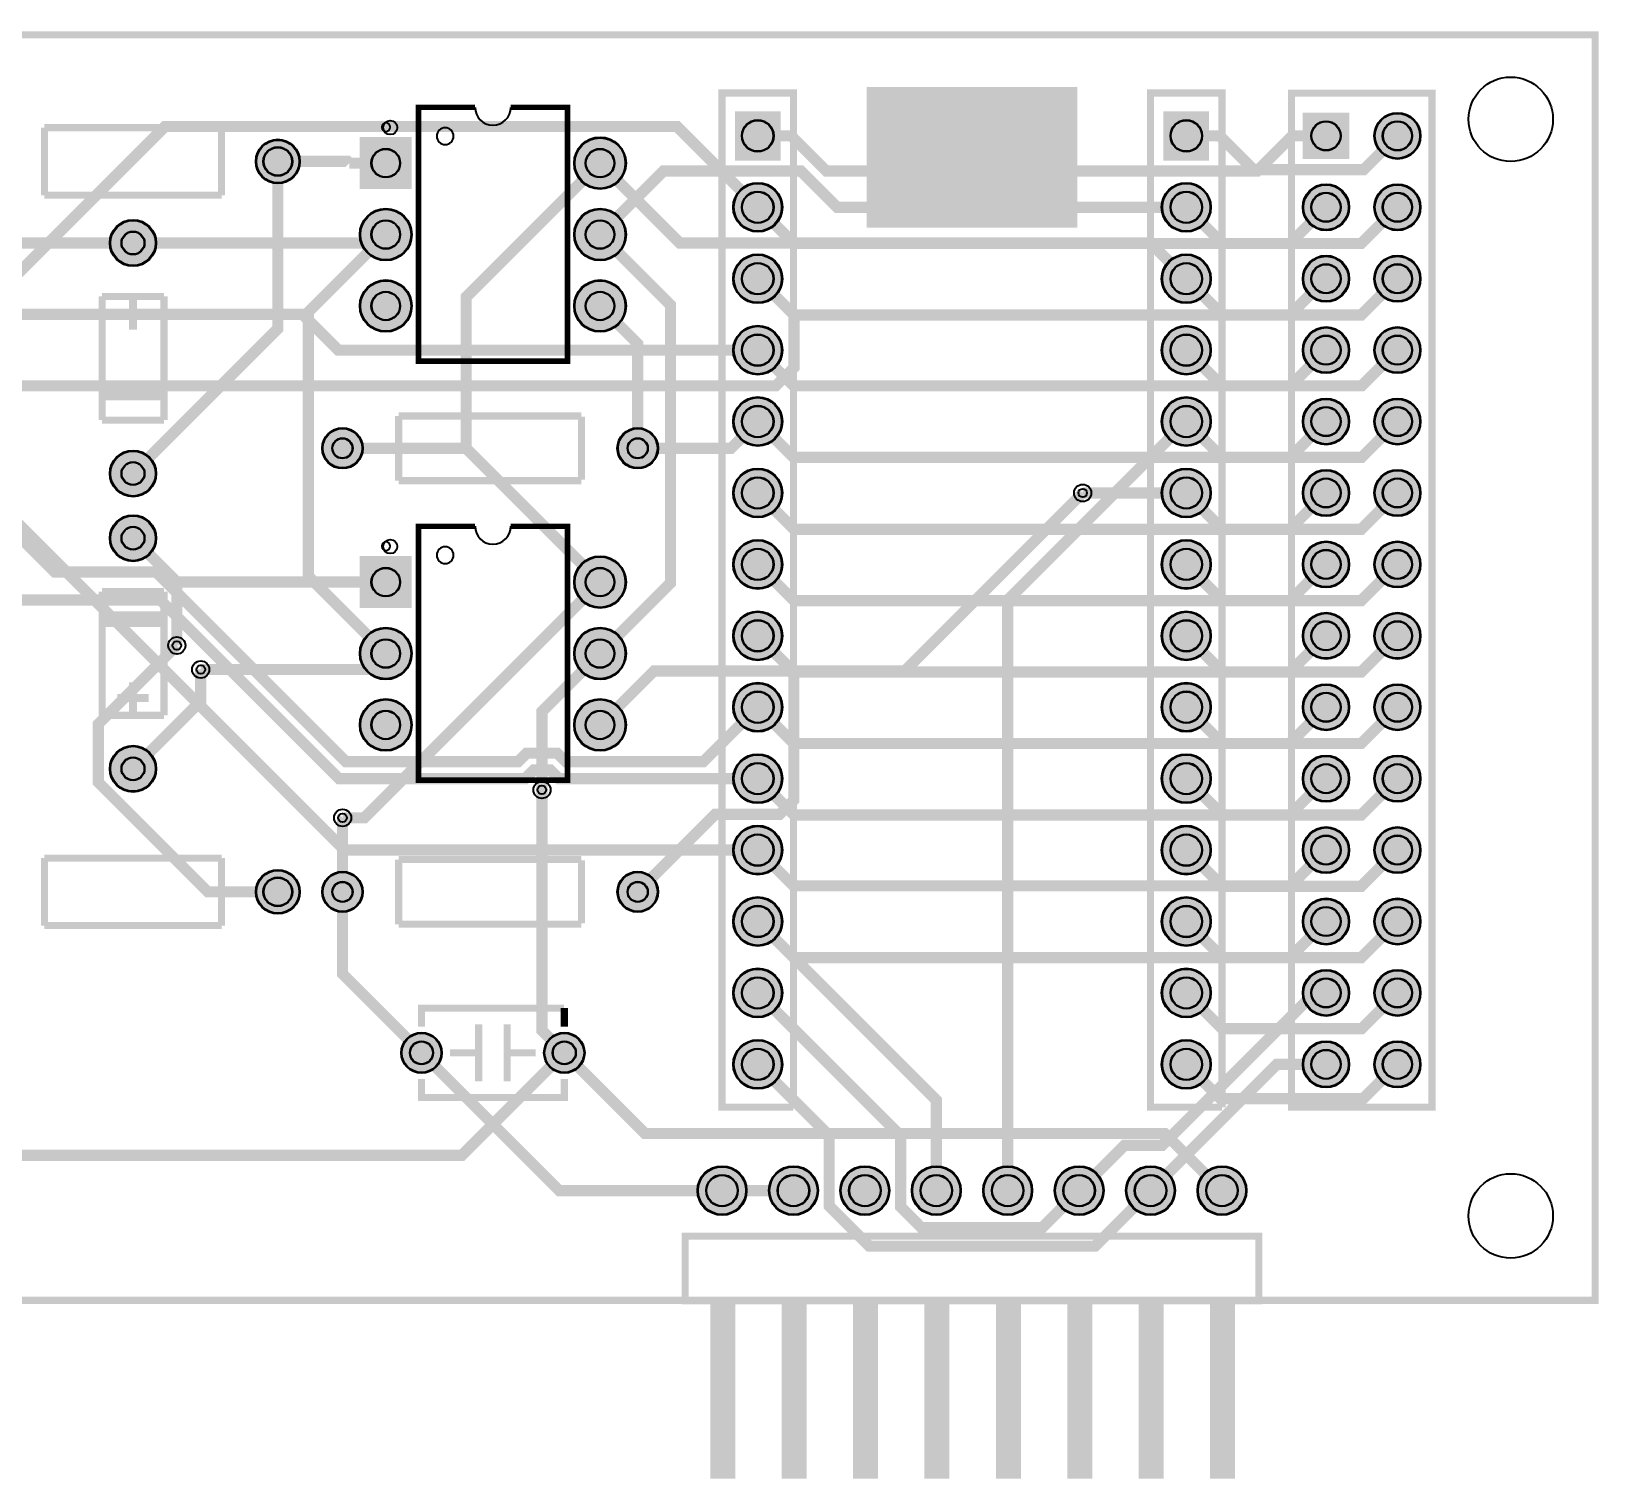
# Model space of a CAD drawing. Header units: millimetres. Extents: x -2.6 to 90.1, y 8.7 to 60.1.
# Drawn here: x 34.4 to 90.1, y 8.7 to 60.1 of the extents above; entities that cross this region are included whole.
import ezdxf

# ---------------------------------------------------------------- set-up
doc = ezdxf.new("R2010")
doc.units = ezdxf.units.MM
for name, color, linetype, true_color in [('BoardOutLine', 7, 'Continuous', 0xff00ff), ('BottomLayer', 7, 'Continuous', 0x0000ff), ('BottomSolderMaskLayer', 7, 'Continuous', 0xaa00ff), ('Document', 7, 'Continuous', 0xffffff), ('Hole', 7, 'Continuous', 0x222222), ('Multi-Layer', 7, 'Continuous', 0xc0c0c0), ('TopLayer', 7, 'Continuous', 0xff0000), ('TopSilkLayer', 7, 'Continuous', 0xffcc00), ('TopSolderMaskLayer', 7, 'Continuous', 0x800080)]:
    doc.layers.add(name, color=color, linetype=linetype, true_color=true_color)

msp = doc.modelspace()

# ---------------------------------------------------------------- hatches: boundary and pattern name
at = {"layer": 'BottomSolderMaskLayer'}
for points in [[(61.031, 57.288), (61.031, 55.533), (59.409, 55.533), (59.409, 57.288)], [(76.271, 57.287), (76.271, 55.533), (74.649, 55.533), (74.649, 57.287)], [(81.255, 57.235), (81.255, 55.585), (79.605, 55.585), (79.605, 57.235)], [(82.145, 56.41, 1), (83.795, 56.41, 1)], [(46.065, 56.365), (47.915, 56.365), (47.915, 54.515), (46.065, 54.515)], [(53.685, 55.44, 1), (55.536, 55.44, 1)], [(42.363, 55.5, 1), (43.938, 55.5, 1)], [(59.345, 53.87, 1), (61.096, 53.87, 1)], [(74.585, 53.87, 1), (76.335, 53.87, 1)], [(79.605, 53.87, 1), (81.255, 53.87, 1)], [(82.145, 53.87, 1), (83.795, 53.87, 1)], [(46.065, 52.9, 1), (47.915, 52.9, 1)], [(53.685, 52.9, 1), (55.536, 52.9, 1)], [(37.175, 52.6, 1), (38.825, 52.6, 1)], [(59.345, 51.33, 1), (61.096, 51.33, 1)], [(74.585, 51.33, 1), (76.335, 51.33, 1)], [(79.605, 51.33, 1), (81.255, 51.33, 1)], [(82.145, 51.33, 1), (83.795, 51.33, 1)], [(46.065, 50.36, 1), (47.915, 50.36, 1)], [(53.685, 50.36, 1), (55.536, 50.36, 1)], [(59.345, 48.79, 1), (61.096, 48.79, 1)], [(74.585, 48.79, 1), (76.335, 48.79, 1)], [(79.605, 48.79, 1), (81.255, 48.79, 1)], [(82.145, 48.79, 1), (83.795, 48.79, 1)], [(59.345, 46.25, 1), (61.096, 46.25, 1)], [(74.585, 46.25, 1), (76.335, 46.25, 1)], [(79.605, 46.25, 1), (81.255, 46.25, 1)], [(82.145, 46.25, 1), (83.795, 46.25, 1)], [(44.725, 45.3, 1), (46.175, 45.3, 1)], [(55.225, 45.3, 1), (56.675, 45.3, 1)], [(37.175, 44.4, 1), (38.825, 44.4, 1)], [(59.345, 43.71, 1), (61.096, 43.71, 1)], [(74.585, 43.71, 1), (76.335, 43.71, 1)], [(79.605, 43.71, 1), (81.255, 43.71, 1)], [(82.145, 43.71, 1), (83.795, 43.71, 1)], [(37.175, 42.1, 1), (38.825, 42.1, 1)], [(59.345, 41.17, 1), (61.096, 41.17, 1)], [(74.585, 41.17, 1), (76.335, 41.17, 1)], [(79.605, 41.17, 1), (81.255, 41.17, 1)], [(82.145, 41.17, 1), (83.795, 41.17, 1)], [(46.065, 41.465), (47.915, 41.465), (47.915, 39.615), (46.065, 39.615)], [(53.685, 40.54, 1), (55.536, 40.54, 1)], [(59.345, 38.63, 1), (61.096, 38.63, 1)], [(74.585, 38.63, 1), (76.335, 38.63, 1)], [(79.605, 38.63, 1), (81.255, 38.63, 1)], [(82.145, 38.63, 1), (83.795, 38.63, 1)], [(46.065, 38, 1), (47.915, 38, 1)], [(53.685, 38, 1), (55.536, 38, 1)], [(59.345, 36.09, 1), (61.096, 36.09, 1)], [(74.585, 36.09, 1), (76.335, 36.09, 1)], [(79.605, 36.09, 1), (81.255, 36.09, 1)], [(82.145, 36.09, 1), (83.795, 36.09, 1)], [(46.065, 35.46, 1), (47.915, 35.46, 1)], [(53.685, 35.46, 1), (55.536, 35.46, 1)], [(37.175, 33.9, 1), (38.825, 33.9, 1)], [(59.345, 33.55, 1), (61.096, 33.55, 1)], [(74.585, 33.55, 1), (76.335, 33.55, 1)], [(79.605, 33.55, 1), (81.255, 33.55, 1)], [(82.145, 33.55, 1), (83.795, 33.55, 1)], [(59.345, 31.01, 1), (61.096, 31.01, 1)], [(74.585, 31.01, 1), (76.335, 31.01, 1)], [(79.605, 31.01, 1), (81.255, 31.01, 1)], [(82.145, 31.01, 1), (83.795, 31.01, 1)], [(42.363, 29.525, 1), (43.938, 29.525, 1)], [(44.725, 29.525, 1), (46.175, 29.525, 1)], [(55.225, 29.525, 1), (56.675, 29.525, 1)], [(59.345, 28.47, 1), (61.096, 28.47, 1)], [(74.585, 28.47, 1), (76.335, 28.47, 1)], [(79.605, 28.47, 1), (81.255, 28.47, 1)], [(82.145, 28.47, 1), (83.795, 28.47, 1)], [(59.345, 25.93, 1), (61.096, 25.93, 1)], [(74.585, 25.93, 1), (76.335, 25.93, 1)], [(79.605, 25.93, 1), (81.255, 25.93, 1)], [(82.145, 25.93, 1), (83.795, 25.93, 1)], [(47.535, 23.8, 1), (48.985, 23.8, 1)], [(52.615, 23.8, 1), (54.066, 23.8, 1)], [(59.345, 23.39, 1), (61.096, 23.39, 1)], [(74.585, 23.39, 1), (76.335, 23.39, 1)], [(79.605, 23.39, 1), (81.255, 23.39, 1)], [(82.145, 23.39, 1), (83.795, 23.39, 1)], [(58.075, 18.9, 1), (59.826, 18.9, 1)], [(60.615, 18.9, 1), (62.366, 18.9, 1)], [(63.155, 18.9, 1), (64.906, 18.9, 1)], [(65.695, 18.9, 1), (67.446, 18.9, 1)], [(68.235, 18.9, 1), (69.986, 18.9, 1)], [(70.775, 18.9, 1), (72.526, 18.9, 1)], [(73.315, 18.9, 1), (75.066, 18.9, 1)], [(75.855, 18.9, 1), (77.606, 18.9, 1)]]:
    msp.add_hatch(color=256, dxfattribs=at).paths.add_polyline_path(points)
at = {"layer": 'Document'}
for points in [[(38.28, 49.94), (37.44, 49.94), (37.44, 50.22), (38.28, 50.22), (38.56, 50.22), (38.56, 49.94)], [(37.86, 49.8), (37.86, 50.64), (38.14, 50.64), (38.14, 49.8), (38.14, 49.52), (37.86, 49.52)], [(36.88, 47.56), (36.88, 47), (39.12, 47), (39.12, 47.56)], [(39.12, 38.94), (39.12, 39.5), (36.88, 39.5), (36.88, 38.94)], [(38.14, 36.7), (38.14, 35.86), (37.86, 35.86), (37.86, 36.7), (37.86, 36.98), (38.14, 36.98)], [(37.72, 36.56), (38.56, 36.56), (38.56, 36.28), (37.72, 36.28), (37.44, 36.28), (37.44, 36.56)], [(58.631, 14.792), (59.269, 14.792), (59.269, 8.789), (58.62, 8.789), (58.62, 8.969)], [(61.171, 14.792), (61.809, 14.792), (61.809, 8.789), (61.16, 8.789), (61.16, 8.969)], [(63.711, 14.792), (64.349, 14.792), (64.349, 8.789), (63.7, 8.789), (63.7, 8.969)], [(66.251, 14.792), (66.889, 14.792), (66.889, 8.789), (66.24, 8.789), (66.24, 8.969)], [(68.791, 14.792), (69.429, 14.792), (69.429, 8.789), (68.78, 8.789), (68.78, 8.969)], [(71.331, 14.792), (71.969, 14.792), (71.969, 8.789), (71.32, 8.789), (71.32, 8.969)], [(73.871, 14.792), (74.509, 14.792), (74.509, 8.789), (73.86, 8.789), (73.86, 8.969)], [(76.411, 14.792), (77.049, 14.792), (77.049, 8.789), (76.4, 8.789), (76.4, 8.969)]]:
    msp.add_hatch(color=256, dxfattribs=at).paths.add_polyline_path(points)
at = {"layer": 'Multi-Layer'}
for points in [[(61.008, 57.26), (61.008, 55.56), (59.433, 55.56), (59.433, 57.26)], [(76.247, 57.26), (76.247, 55.56), (74.673, 55.56), (74.673, 57.26)], [(81.23, 57.21), (81.23, 55.61), (79.63, 55.61), (79.63, 57.21)], [(82.17, 56.41, 1), (83.77, 56.41, 1)], [(46.09, 56.34), (47.89, 56.34), (47.89, 54.54), (46.09, 54.54)], [(53.71, 55.44, 1), (55.51, 55.44, 1)], [(42.388, 55.5, 1), (43.912, 55.5, 1)], [(59.37, 53.87, 1), (61.07, 53.87, 1)], [(74.61, 53.87, 1), (76.31, 53.87, 1)], [(79.63, 53.87, 1), (81.23, 53.87, 1)], [(82.17, 53.87, 1), (83.77, 53.87, 1)], [(46.09, 52.9, 1), (47.89, 52.9, 1)], [(53.71, 52.9, 1), (55.51, 52.9, 1)], [(37.2, 52.6, 1), (38.8, 52.6, 1)], [(59.37, 51.33, 1), (61.07, 51.33, 1)], [(74.61, 51.33, 1), (76.31, 51.33, 1)], [(79.63, 51.33, 1), (81.23, 51.33, 1)], [(82.17, 51.33, 1), (83.77, 51.33, 1)], [(46.09, 50.36, 1), (47.89, 50.36, 1)], [(53.71, 50.36, 1), (55.51, 50.36, 1)], [(59.37, 48.79, 1), (61.07, 48.79, 1)], [(74.61, 48.79, 1), (76.31, 48.79, 1)], [(79.63, 48.79, 1), (81.23, 48.79, 1)], [(82.17, 48.79, 1), (83.77, 48.79, 1)], [(59.37, 46.25, 1), (61.07, 46.25, 1)], [(74.61, 46.25, 1), (76.31, 46.25, 1)], [(79.63, 46.25, 1), (81.23, 46.25, 1)], [(82.17, 46.25, 1), (83.77, 46.25, 1)], [(44.75, 45.3, 1), (46.15, 45.3, 1)], [(55.25, 45.3, 1), (56.65, 45.3, 1)], [(37.2, 44.4, 1), (38.8, 44.4, 1)], [(59.37, 43.71, 1), (61.07, 43.71, 1)], [(74.61, 43.71, 1), (76.31, 43.71, 1)], [(79.63, 43.71, 1), (81.23, 43.71, 1)], [(82.17, 43.71, 1), (83.77, 43.71, 1)], [(37.2, 42.1, 1), (38.8, 42.1, 1)], [(59.37, 41.17, 1), (61.07, 41.17, 1)], [(74.61, 41.17, 1), (76.31, 41.17, 1)], [(79.63, 41.17, 1), (81.23, 41.17, 1)], [(82.17, 41.17, 1), (83.77, 41.17, 1)], [(46.09, 41.44), (47.89, 41.44), (47.89, 39.64), (46.09, 39.64)], [(53.71, 40.54, 1), (55.51, 40.54, 1)], [(59.37, 38.63, 1), (61.07, 38.63, 1)], [(74.61, 38.63, 1), (76.31, 38.63, 1)], [(79.63, 38.63, 1), (81.23, 38.63, 1)], [(82.17, 38.63, 1), (83.77, 38.63, 1)], [(46.09, 38, 1), (47.89, 38, 1)], [(53.71, 38, 1), (55.51, 38, 1)], [(59.37, 36.09, 1), (61.07, 36.09, 1)], [(74.61, 36.09, 1), (76.31, 36.09, 1)], [(79.63, 36.09, 1), (81.23, 36.09, 1)], [(82.17, 36.09, 1), (83.77, 36.09, 1)], [(46.09, 35.46, 1), (47.89, 35.46, 1)], [(53.71, 35.46, 1), (55.51, 35.46, 1)], [(37.2, 33.9, 1), (38.8, 33.9, 1)], [(59.37, 33.55, 1), (61.07, 33.55, 1)], [(74.61, 33.55, 1), (76.31, 33.55, 1)], [(79.63, 33.55, 1), (81.23, 33.55, 1)], [(82.17, 33.55, 1), (83.77, 33.55, 1)], [(59.37, 31.01, 1), (61.07, 31.01, 1)], [(74.61, 31.01, 1), (76.31, 31.01, 1)], [(79.63, 31.01, 1), (81.23, 31.01, 1)], [(82.17, 31.01, 1), (83.77, 31.01, 1)], [(42.388, 29.525, 1), (43.912, 29.525, 1)], [(44.75, 29.525, 1), (46.15, 29.525, 1)], [(55.25, 29.525, 1), (56.65, 29.525, 1)], [(59.37, 28.47, 1), (61.07, 28.47, 1)], [(74.61, 28.47, 1), (76.31, 28.47, 1)], [(79.63, 28.47, 1), (81.23, 28.47, 1)], [(82.17, 28.47, 1), (83.77, 28.47, 1)], [(59.37, 25.93, 1), (61.07, 25.93, 1)], [(74.61, 25.93, 1), (76.31, 25.93, 1)], [(79.63, 25.93, 1), (81.23, 25.93, 1)], [(82.17, 25.93, 1), (83.77, 25.93, 1)], [(47.56, 23.8, 1), (48.96, 23.8, 1)], [(52.64, 23.8, 1), (54.04, 23.8, 1)], [(59.37, 23.39, 1), (61.07, 23.39, 1)], [(74.61, 23.39, 1), (76.31, 23.39, 1)], [(79.63, 23.39, 1), (81.23, 23.39, 1)], [(82.17, 23.39, 1), (83.77, 23.39, 1)], [(58.1, 18.9, 1), (59.8, 18.9, 1)], [(60.64, 18.9, 1), (62.34, 18.9, 1)], [(63.18, 18.9, 1), (64.88, 18.9, 1)], [(65.72, 18.9, 1), (67.42, 18.9, 1)], [(68.26, 18.9, 1), (69.96, 18.9, 1)], [(70.8, 18.9, 1), (72.5, 18.9, 1)], [(73.34, 18.9, 1), (75.04, 18.9, 1)], [(75.88, 18.9, 1), (77.58, 18.9, 1)]]:
    msp.add_hatch(color=256, dxfattribs=at).paths.add_polyline_path(points)
at = {"layer": 'TopSilkLayer'}
msp.add_hatch(color=256, dxfattribs=at).paths.add_polyline_path([(64.09, 58.15), (71.59, 58.15), (71.59, 53.15), (64.09, 53.15), (64.09, 58.15)])
at = {"layer": 'TopSolderMaskLayer'}
for points in [[(61.031, 57.288), (61.031, 55.533), (59.409, 55.533), (59.409, 57.288)], [(76.271, 57.287), (76.271, 55.533), (74.649, 55.533), (74.649, 57.287)], [(81.255, 57.235), (81.255, 55.585), (79.605, 55.585), (79.605, 57.235)], [(82.145, 56.41, 1), (83.795, 56.41, 1)], [(46.065, 56.365), (47.915, 56.365), (47.915, 54.515), (46.065, 54.515)], [(53.685, 55.44, 1), (55.536, 55.44, 1)], [(42.363, 55.5, 1), (43.938, 55.5, 1)], [(59.345, 53.87, 1), (61.096, 53.87, 1)], [(74.585, 53.87, 1), (76.335, 53.87, 1)], [(79.605, 53.87, 1), (81.255, 53.87, 1)], [(82.145, 53.87, 1), (83.795, 53.87, 1)], [(46.065, 52.9, 1), (47.915, 52.9, 1)], [(53.685, 52.9, 1), (55.536, 52.9, 1)], [(37.175, 52.6, 1), (38.825, 52.6, 1)], [(59.345, 51.33, 1), (61.096, 51.33, 1)], [(74.585, 51.33, 1), (76.335, 51.33, 1)], [(79.605, 51.33, 1), (81.255, 51.33, 1)], [(82.145, 51.33, 1), (83.795, 51.33, 1)], [(46.065, 50.36, 1), (47.915, 50.36, 1)], [(53.685, 50.36, 1), (55.536, 50.36, 1)], [(59.345, 48.79, 1), (61.096, 48.79, 1)], [(74.585, 48.79, 1), (76.335, 48.79, 1)], [(79.605, 48.79, 1), (81.255, 48.79, 1)], [(82.145, 48.79, 1), (83.795, 48.79, 1)], [(59.345, 46.25, 1), (61.096, 46.25, 1)], [(74.585, 46.25, 1), (76.335, 46.25, 1)], [(79.605, 46.25, 1), (81.255, 46.25, 1)], [(82.145, 46.25, 1), (83.795, 46.25, 1)], [(44.725, 45.3, 1), (46.175, 45.3, 1)], [(55.225, 45.3, 1), (56.675, 45.3, 1)], [(37.175, 44.4, 1), (38.825, 44.4, 1)], [(59.345, 43.71, 1), (61.096, 43.71, 1)], [(74.585, 43.71, 1), (76.335, 43.71, 1)], [(79.605, 43.71, 1), (81.255, 43.71, 1)], [(82.145, 43.71, 1), (83.795, 43.71, 1)], [(37.175, 42.1, 1), (38.825, 42.1, 1)], [(59.345, 41.17, 1), (61.096, 41.17, 1)], [(74.585, 41.17, 1), (76.335, 41.17, 1)], [(79.605, 41.17, 1), (81.255, 41.17, 1)], [(82.145, 41.17, 1), (83.795, 41.17, 1)], [(46.065, 41.465), (47.915, 41.465), (47.915, 39.615), (46.065, 39.615)], [(53.685, 40.54, 1), (55.536, 40.54, 1)], [(59.345, 38.63, 1), (61.096, 38.63, 1)], [(74.585, 38.63, 1), (76.335, 38.63, 1)], [(79.605, 38.63, 1), (81.255, 38.63, 1)], [(82.145, 38.63, 1), (83.795, 38.63, 1)], [(46.065, 38, 1), (47.915, 38, 1)], [(53.685, 38, 1), (55.536, 38, 1)], [(59.345, 36.09, 1), (61.096, 36.09, 1)], [(74.585, 36.09, 1), (76.335, 36.09, 1)], [(79.605, 36.09, 1), (81.255, 36.09, 1)], [(82.145, 36.09, 1), (83.795, 36.09, 1)], [(46.065, 35.46, 1), (47.915, 35.46, 1)], [(53.685, 35.46, 1), (55.536, 35.46, 1)], [(37.175, 33.9, 1), (38.825, 33.9, 1)], [(59.345, 33.55, 1), (61.096, 33.55, 1)], [(74.585, 33.55, 1), (76.335, 33.55, 1)], [(79.605, 33.55, 1), (81.255, 33.55, 1)], [(82.145, 33.55, 1), (83.795, 33.55, 1)], [(59.345, 31.01, 1), (61.096, 31.01, 1)], [(74.585, 31.01, 1), (76.335, 31.01, 1)], [(79.605, 31.01, 1), (81.255, 31.01, 1)], [(82.145, 31.01, 1), (83.795, 31.01, 1)], [(42.363, 29.525, 1), (43.938, 29.525, 1)], [(44.725, 29.525, 1), (46.175, 29.525, 1)], [(55.225, 29.525, 1), (56.675, 29.525, 1)], [(59.345, 28.47, 1), (61.096, 28.47, 1)], [(74.585, 28.47, 1), (76.335, 28.47, 1)], [(79.605, 28.47, 1), (81.255, 28.47, 1)], [(82.145, 28.47, 1), (83.795, 28.47, 1)], [(59.345, 25.93, 1), (61.096, 25.93, 1)], [(74.585, 25.93, 1), (76.335, 25.93, 1)], [(79.605, 25.93, 1), (81.255, 25.93, 1)], [(82.145, 25.93, 1), (83.795, 25.93, 1)], [(47.535, 23.8, 1), (48.985, 23.8, 1)], [(52.615, 23.8, 1), (54.066, 23.8, 1)], [(59.345, 23.39, 1), (61.096, 23.39, 1)], [(74.585, 23.39, 1), (76.335, 23.39, 1)], [(79.605, 23.39, 1), (81.255, 23.39, 1)], [(82.145, 23.39, 1), (83.795, 23.39, 1)], [(58.075, 18.9, 1), (59.826, 18.9, 1)], [(60.615, 18.9, 1), (62.366, 18.9, 1)], [(63.155, 18.9, 1), (64.906, 18.9, 1)], [(65.695, 18.9, 1), (67.446, 18.9, 1)], [(68.235, 18.9, 1), (69.986, 18.9, 1)], [(70.775, 18.9, 1), (72.526, 18.9, 1)], [(73.315, 18.9, 1), (75.066, 18.9, 1)], [(75.855, 18.9, 1), (77.606, 18.9, 1)]]:
    msp.add_hatch(color=256, dxfattribs=at).paths.add_polyline_path(points)

# ---------------------------------------------------------------- linework, layer by layer
at = {"layer": 'BoardOutLine', "const_width": 0.254}
msp.add_lwpolyline([(0, 60), (90, 60), (90, 15), (0, 15), (0, 60)], close=True, dxfattribs=at)
at = {"layer": 'BottomLayer', "const_width": 0.4}
for points in [[(10.27, 45.12), (10.41, 44.98), (23.016, 44.98), (28.096, 50.06), (32.452, 50.06), (39.135, 56.743), (57.347, 56.743), (60.22, 53.87)], [(75.46, 56.41), (76.648, 56.41)], [(82.97, 56.41), (81.769, 55.209), (77.849, 55.209), (76.648, 56.41)], [(43.15, 55.5), (43.15, 49.55), (38, 44.4)], [(49.85, 45.3), (49.85, 50.68), (54.61, 55.44)], [(75.46, 51.33), (74.19, 52.6), (57.45, 52.6), (54.61, 55.44)], [(82.97, 53.87), (81.681, 52.581), (76.749, 52.581), (75.46, 53.87)], [(46.99, 38), (44.234, 40.756), (44.234, 50.144), (46.99, 52.9)], [(54.61, 38), (57.116, 40.505), (57.116, 50.394), (54.61, 52.9)], [(82.97, 51.33), (81.681, 50.041), (76.749, 50.041), (75.46, 51.33)], [(55.95, 45.3), (55.95, 49.02), (54.61, 50.36)], [(80.43, 48.79), (79.16, 47.52), (61.49, 47.52), (60.22, 48.79)], [(69.11, 18.9), (69.11, 39.9), (75.46, 46.25)], [(82.97, 46.25), (81.7, 44.98), (76.73, 44.98), (75.46, 46.25)], [(45.45, 45.3), (49.85, 45.3)], [(49.85, 45.3), (54.61, 40.54)], [(60.22, 36.09), (58.289, 34.158), (53.385, 34.158), (53.085, 34.458), (52.003, 34.458), (51.703, 34.158), (45.568, 34.158), (38.828, 40.898), (35.215, 40.898), (33.673, 42.44), (12.386, 42.44), (10.976, 43.85), (9.606, 43.85), (9.019, 43.263), (9.019, 41.291), (10.27, 40.04)], [(61.502, 37.378), (65.444, 37.378), (71.776, 43.71)], [(82.97, 43.71), (81.681, 42.421), (76.749, 42.421), (75.46, 43.71)], [(60.22, 33.55), (53.143, 33.55), (52.836, 33.856), (52.251, 33.856), (51.945, 33.55), (45.326, 33.55), (38.976, 39.9), (12.95, 39.9), (10.27, 42.58)], [(82.97, 41.17), (81.681, 39.881), (76.749, 39.881), (75.46, 41.17)], [(43.15, 29.525), (40.66, 29.525), (36.771, 33.414), (36.771, 35.499), (39.56, 38.288)], [(82.97, 38.63), (81.681, 37.341), (76.749, 37.341), (75.46, 38.63)], [(38, 33.9), (40.408, 36.308), (40.408, 37.433)], [(54.61, 35.46), (56.529, 37.378), (61.502, 37.378)], [(55.95, 29.525), (58.705, 32.28), (60.999, 32.28), (61.502, 32.784), (61.502, 37.378)], [(82.97, 36.09), (81.681, 34.801), (76.749, 34.801), (75.46, 36.09)], [(82.97, 33.55), (81.681, 32.261), (76.749, 32.261), (75.46, 33.55)], [(52.544, 33.15), (52.544, 24.596), (53.34, 23.8)], [(45.45, 29.525), (45.45, 32.151), (45.455, 32.156)], [(82.97, 31.01), (81.681, 29.721), (76.749, 29.721), (75.46, 31.01)], [(45.45, 29.525), (45.45, 26.61), (48.26, 23.8)], [(66.57, 18.9), (66.57, 22.12), (60.22, 28.47)], [(82.97, 28.47), (81.681, 27.181), (76.749, 27.181), (75.46, 28.47)], [(71.65, 18.9), (70.329, 17.578), (66.043, 17.578), (65.3, 18.322), (65.3, 20.85), (60.22, 25.93)], [(80.43, 25.93), (80.022, 25.93), (74.602, 20.51), (73.26, 20.51), (71.65, 18.9)], [(58.95, 18.9), (53.16, 18.9), (48.26, 23.8)], [(74.19, 18.9), (72.214, 16.923), (64.192, 16.923), (62.76, 18.355), (62.76, 20.85), (60.22, 23.39)], [(80.43, 23.39), (78.68, 23.39), (74.19, 18.9)]]:
    msp.add_lwpolyline(points, dxfattribs=at)
at = {"layer": 'BottomSolderMaskLayer'}
for centre, radius in [((60.22, 56.41), 0.566), ((75.46, 56.41), 0.566), ((80.43, 56.41), 0.526), ((82.97, 56.41), 0.825), ((82.97, 56.41), 0.526), ((54.61, 55.44), 0.925), ((43.15, 55.5), 0.787), ((43.15, 55.5), 0.517), ((46.99, 55.44), 0.514), ((54.61, 55.44), 0.514), ((60.22, 53.87), 0.875), ((75.46, 53.87), 0.875), ((80.43, 53.87), 0.825), ((82.97, 53.87), 0.825), ((60.22, 53.87), 0.566), ((75.46, 53.87), 0.566), ((80.43, 53.87), 0.526), ((82.97, 53.87), 0.526), ((46.99, 52.9), 0.925), ((54.61, 52.9), 0.925), ((38, 52.6), 0.825), ((38, 52.6), 0.413), ((46.99, 52.9), 0.514), ((54.61, 52.9), 0.514), ((60.22, 51.33), 0.875), ((60.22, 51.33), 0.566), ((75.46, 51.33), 0.875), ((75.46, 51.33), 0.566), ((80.43, 51.33), 0.825), ((80.43, 51.33), 0.526), ((82.97, 51.33), 0.825), ((82.97, 51.33), 0.526), ((46.99, 50.36), 0.925), ((54.61, 50.36), 0.925), ((46.99, 50.36), 0.514), ((54.61, 50.36), 0.514), ((60.22, 48.79), 0.875), ((75.46, 48.79), 0.875), ((80.43, 48.79), 0.825), ((82.97, 48.79), 0.825), ((60.22, 48.79), 0.566), ((75.46, 48.79), 0.566), ((80.43, 48.79), 0.526), ((82.97, 48.79), 0.526), ((60.22, 46.25), 0.875), ((75.46, 46.25), 0.875), ((80.43, 46.25), 0.825), ((82.97, 46.25), 0.825), ((60.22, 46.25), 0.566), ((75.46, 46.25), 0.566), ((80.43, 46.25), 0.526), ((82.97, 46.25), 0.526), ((45.45, 45.3), 0.725), ((55.95, 45.3), 0.725), ((38, 44.4), 0.825), ((45.45, 45.3), 0.363), ((55.95, 45.3), 0.363), ((38, 44.4), 0.413), ((60.22, 43.71), 0.875), ((60.22, 43.71), 0.566), ((75.46, 43.71), 0.875), ((75.46, 43.71), 0.566), ((80.43, 43.71), 0.825), ((80.43, 43.71), 0.526), ((82.97, 43.71), 0.825), ((82.97, 43.71), 0.526), ((38, 42.1), 0.825), ((38, 42.1), 0.413), ((60.22, 41.17), 0.875), ((75.46, 41.17), 0.875), ((80.43, 41.17), 0.825), ((82.97, 41.17), 0.825), ((54.61, 40.54), 0.925), ((60.22, 41.17), 0.566), ((75.46, 41.17), 0.566), ((80.43, 41.17), 0.526), ((82.97, 41.17), 0.526), ((46.99, 40.54), 0.514), ((54.61, 40.54), 0.514), ((60.22, 38.63), 0.875), ((60.22, 38.63), 0.566), ((75.46, 38.63), 0.875), ((75.46, 38.63), 0.566), ((80.43, 38.63), 0.825), ((80.43, 38.63), 0.526), ((82.97, 38.63), 0.825), ((82.97, 38.63), 0.526), ((46.99, 38), 0.925), ((46.99, 38), 0.514), ((54.61, 38), 0.925), ((54.61, 38), 0.514), ((60.22, 36.09), 0.875), ((75.46, 36.09), 0.875), ((80.43, 36.09), 0.825), ((82.97, 36.09), 0.825), ((46.99, 35.46), 0.925), ((54.61, 35.46), 0.925), ((60.22, 36.09), 0.566), ((75.46, 36.09), 0.566), ((80.43, 36.09), 0.526), ((82.97, 36.09), 0.526), ((46.99, 35.46), 0.514), ((54.61, 35.46), 0.514), ((38, 33.9), 0.825), ((38, 33.9), 0.413), ((60.22, 33.55), 0.875), ((60.22, 33.55), 0.566), ((75.46, 33.55), 0.875), ((75.46, 33.55), 0.566), ((80.43, 33.55), 0.825), ((80.43, 33.55), 0.526), ((82.97, 33.55), 0.825), ((82.97, 33.55), 0.526), ((60.22, 31.01), 0.875), ((75.46, 31.01), 0.875), ((80.43, 31.01), 0.825), ((82.97, 31.01), 0.825), ((60.22, 31.01), 0.566), ((75.46, 31.01), 0.566), ((80.43, 31.01), 0.526), ((82.97, 31.01), 0.526), ((43.15, 29.525), 0.787), ((45.45, 29.525), 0.725), ((55.95, 29.525), 0.725), ((43.15, 29.525), 0.517), ((45.45, 29.525), 0.363), ((55.95, 29.525), 0.363), ((60.22, 28.47), 0.875), ((60.22, 28.47), 0.566), ((75.46, 28.47), 0.875), ((75.46, 28.47), 0.566), ((80.43, 28.47), 0.825), ((80.43, 28.47), 0.526), ((82.97, 28.47), 0.825), ((82.97, 28.47), 0.526), ((60.22, 25.93), 0.875), ((75.46, 25.93), 0.875), ((60.22, 25.93), 0.566), ((75.46, 25.93), 0.566), ((80.43, 25.93), 0.825), ((80.43, 25.93), 0.526), ((82.97, 25.93), 0.825), ((82.97, 25.93), 0.526), ((48.26, 23.8), 0.725), ((48.26, 23.8), 0.415), ((53.34, 23.8), 0.725), ((53.34, 23.8), 0.415), ((60.22, 23.39), 0.875), ((75.46, 23.39), 0.875), ((80.43, 23.39), 0.825), ((82.97, 23.39), 0.825), ((60.22, 23.39), 0.566), ((75.46, 23.39), 0.566), ((80.43, 23.39), 0.526), ((82.97, 23.39), 0.526), ((58.95, 18.9), 0.875), ((61.49, 18.9), 0.875), ((64.03, 18.9), 0.875), ((66.57, 18.9), 0.875), ((69.11, 18.9), 0.875), ((71.65, 18.9), 0.875), ((74.19, 18.9), 0.875), ((76.73, 18.9), 0.875), ((58.95, 18.9), 0.566), ((61.49, 18.9), 0.566), ((64.03, 18.9), 0.566), ((66.57, 18.9), 0.566), ((69.11, 18.9), 0.566), ((71.65, 18.9), 0.566), ((74.19, 18.9), 0.566), ((76.73, 18.9), 0.566)]:
    msp.add_circle(centre, radius, dxfattribs=at)
at = {"layer": 'Document'}
for centre in [(47.151, 56.705), (47.151, 41.805)]:
    msp.add_circle(centre, 0.25, dxfattribs=at)
at = {"layer": 'Hole'}
for centre in [(71.776, 43.71), (39.56, 38.288), (40.408, 37.433), (52.544, 33.15), (45.455, 32.156)]:
    msp.add_circle(centre, 0.153, dxfattribs=at)
at = {"layer": 'Multi-Layer'}
for centre, radius in [((87, 57), 1.5), ((60.22, 56.41), 0.55), ((75.46, 56.41), 0.55), ((80.43, 56.41), 0.51), ((82.97, 56.41), 0.8), ((82.97, 56.41), 0.51), ((54.61, 55.44), 0.9), ((43.15, 55.5), 0.762), ((43.15, 55.5), 0.5), ((46.99, 55.44), 0.5), ((54.61, 55.44), 0.5), ((60.22, 53.87), 0.85), ((75.46, 53.87), 0.85), ((80.43, 53.87), 0.8), ((82.97, 53.87), 0.8), ((60.22, 53.87), 0.55), ((75.46, 53.87), 0.55), ((80.43, 53.87), 0.51), ((82.97, 53.87), 0.51), ((46.99, 52.9), 0.9), ((54.61, 52.9), 0.9), ((38, 52.6), 0.8), ((38, 52.6), 0.4), ((46.99, 52.9), 0.5), ((54.61, 52.9), 0.5), ((60.22, 51.33), 0.85), ((60.22, 51.33), 0.55), ((75.46, 51.33), 0.85), ((75.46, 51.33), 0.55), ((80.43, 51.33), 0.8), ((82.97, 51.33), 0.8), ((80.43, 51.33), 0.51), ((82.97, 51.33), 0.51), ((46.99, 50.36), 0.9), ((46.99, 50.36), 0.5), ((54.61, 50.36), 0.9), ((54.61, 50.36), 0.5), ((60.22, 48.79), 0.85), ((75.46, 48.79), 0.85), ((60.22, 48.79), 0.55), ((75.46, 48.79), 0.55), ((80.43, 48.79), 0.8), ((80.43, 48.79), 0.51), ((82.97, 48.79), 0.8), ((82.97, 48.79), 0.51), ((60.22, 46.25), 0.85), ((75.46, 46.25), 0.85), ((80.43, 46.25), 0.8), ((82.97, 46.25), 0.8), ((60.22, 46.25), 0.55), ((75.46, 46.25), 0.55), ((80.43, 46.25), 0.51), ((82.97, 46.25), 0.51), ((45.45, 45.3), 0.7), ((55.95, 45.3), 0.7), ((38, 44.4), 0.8), ((45.45, 45.3), 0.35), ((55.95, 45.3), 0.35), ((38, 44.4), 0.4), ((60.22, 43.71), 0.85), ((60.22, 43.71), 0.55), ((75.46, 43.71), 0.85), ((75.46, 43.71), 0.55), ((80.43, 43.71), 0.8), ((80.43, 43.71), 0.51), ((82.97, 43.71), 0.8), ((82.97, 43.71), 0.51), ((71.776, 43.71), 0.305), ((38, 42.1), 0.8), ((38, 42.1), 0.4), ((60.22, 41.17), 0.85), ((75.46, 41.17), 0.85), ((80.43, 41.17), 0.8), ((82.97, 41.17), 0.8), ((54.61, 40.54), 0.9), ((60.22, 41.17), 0.55), ((75.46, 41.17), 0.55), ((80.43, 41.17), 0.51), ((82.97, 41.17), 0.51), ((46.99, 40.54), 0.5), ((54.61, 40.54), 0.5), ((60.22, 38.63), 0.85), ((60.22, 38.63), 0.55), ((75.46, 38.63), 0.85), ((75.46, 38.63), 0.55), ((80.43, 38.63), 0.8), ((80.43, 38.63), 0.51), ((82.97, 38.63), 0.8), ((82.97, 38.63), 0.51), ((39.56, 38.288), 0.305), ((46.99, 38), 0.9), ((46.99, 38), 0.5), ((54.61, 38), 0.9), ((54.61, 38), 0.5), ((40.408, 37.433), 0.305), ((60.22, 36.09), 0.85), ((75.46, 36.09), 0.85), ((80.43, 36.09), 0.8), ((82.97, 36.09), 0.8), ((46.99, 35.46), 0.9), ((54.61, 35.46), 0.9), ((60.22, 36.09), 0.55), ((75.46, 36.09), 0.55), ((80.43, 36.09), 0.51), ((82.97, 36.09), 0.51), ((46.99, 35.46), 0.5), ((54.61, 35.46), 0.5), ((38, 33.9), 0.8), ((38, 33.9), 0.4), ((60.22, 33.55), 0.85), ((60.22, 33.55), 0.55), ((75.46, 33.55), 0.85), ((75.46, 33.55), 0.55), ((80.43, 33.55), 0.8), ((80.43, 33.55), 0.51), ((82.97, 33.55), 0.8), ((82.97, 33.55), 0.51), ((52.544, 33.15), 0.305), ((45.455, 32.156), 0.305), ((60.22, 31.01), 0.85), ((75.46, 31.01), 0.85), ((80.43, 31.01), 0.8), ((82.97, 31.01), 0.8), ((60.22, 31.01), 0.55), ((75.46, 31.01), 0.55), ((80.43, 31.01), 0.51), ((82.97, 31.01), 0.51), ((43.15, 29.525), 0.762), ((45.45, 29.525), 0.7), ((55.95, 29.525), 0.7), ((43.15, 29.525), 0.5), ((45.45, 29.525), 0.35), ((55.95, 29.525), 0.35), ((60.22, 28.47), 0.85), ((60.22, 28.47), 0.55), ((75.46, 28.47), 0.85), ((75.46, 28.47), 0.55), ((80.43, 28.47), 0.8), ((82.97, 28.47), 0.8), ((80.43, 28.47), 0.51), ((82.97, 28.47), 0.51), ((60.22, 25.93), 0.85), ((75.46, 25.93), 0.85), ((60.22, 25.93), 0.55), ((75.46, 25.93), 0.55), ((80.43, 25.93), 0.8), ((80.43, 25.93), 0.51), ((82.97, 25.93), 0.8), ((82.97, 25.93), 0.51), ((48.26, 23.8), 0.7), ((48.26, 23.8), 0.4), ((53.34, 23.8), 0.7), ((53.34, 23.8), 0.4), ((60.22, 23.39), 0.85), ((75.46, 23.39), 0.85), ((80.43, 23.39), 0.8), ((82.97, 23.39), 0.8), ((60.22, 23.39), 0.55), ((75.46, 23.39), 0.55), ((80.43, 23.39), 0.51), ((82.97, 23.39), 0.51), ((58.95, 18.9), 0.85), ((61.49, 18.9), 0.85), ((64.03, 18.9), 0.85), ((66.57, 18.9), 0.85), ((69.11, 18.9), 0.85), ((71.65, 18.9), 0.85), ((74.19, 18.9), 0.85), ((76.73, 18.9), 0.85), ((58.95, 18.9), 0.55), ((61.49, 18.9), 0.55), ((64.03, 18.9), 0.55), ((66.57, 18.9), 0.55), ((69.11, 18.9), 0.55), ((71.65, 18.9), 0.55), ((74.19, 18.9), 0.55), ((76.73, 18.9), 0.55), ((87, 18), 1.5)]:
    msp.add_circle(centre, radius, dxfattribs=at)
at = {"layer": 'TopLayer', "const_width": 0.4}
for points in [[(15.688, 56.41), (19.498, 52.6), (38, 52.6)], [(60.22, 56.41), (61.408, 56.41)], [(79.229, 56.41), (77.978, 55.158), (62.66, 55.158), (61.408, 56.41)], [(80.43, 56.41), (79.229, 56.41)], [(43.15, 55.5), (45.629, 55.5), (45.689, 55.44)], [(46.99, 55.44), (45.689, 55.44)], [(75.46, 53.87), (63.042, 53.87), (61.754, 55.158), (56.869, 55.158), (54.61, 52.9)], [(80.43, 53.87), (79.141, 52.581), (61.509, 52.581), (60.22, 53.87)], [(46.99, 52.9), (46.69, 52.6), (38, 52.6)], [(10.27, 52.74), (12.95, 50.06), (44.028, 50.06), (45.298, 48.79), (60.22, 48.79)], [(61.509, 50.041), (60.22, 51.33)], [(80.43, 51.33), (79.141, 50.041), (61.509, 50.041)], [(10.27, 50.2), (12.95, 47.52), (60.862, 47.52), (61.509, 48.167), (61.509, 50.041)], [(82.97, 48.79), (81.7, 47.52), (76.73, 47.52), (75.46, 48.79)], [(10.27, 47.66), (12.95, 44.98), (31.553, 44.98), (45.523, 31.01), (60.22, 31.01)], [(55.95, 45.3), (59.27, 45.3), (60.22, 46.25)], [(80.43, 46.25), (79.16, 44.98), (61.49, 44.98), (60.22, 46.25)], [(60.22, 43.71), (61.509, 42.421), (79.141, 42.421), (80.43, 43.71)], [(75.46, 43.71), (71.776, 43.71)], [(39.56, 40.54), (38, 42.1)], [(80.43, 41.17), (79.141, 39.881), (61.509, 39.881), (60.22, 41.17)], [(45.839, 40.54), (39.56, 40.54)], [(39.56, 38.288), (39.56, 40.54)], [(54.61, 40.54), (46.226, 32.156), (45.455, 32.156)], [(46.99, 40.54), (45.839, 40.54)], [(80.43, 38.63), (79.141, 37.341), (61.509, 37.341), (60.22, 38.63)], [(40.408, 37.433), (46.423, 37.433), (46.99, 38)], [(54.61, 38), (52.544, 35.934), (52.544, 33.15)], [(80.43, 36.09), (79.141, 34.801), (61.509, 34.801), (60.22, 36.09)], [(80.43, 33.55), (79.141, 32.261), (61.509, 32.261), (60.22, 33.55)], [(80.43, 31.01), (79.16, 29.74), (61.49, 29.74), (60.22, 31.01)], [(80.43, 28.47), (79.141, 27.181), (61.509, 27.181), (60.22, 28.47)], [(82.97, 25.93), (81.7, 24.66), (76.73, 24.66), (75.46, 25.93)], [(25.12, 17.9), (27.372, 20.151), (49.691, 20.151), (53.34, 23.8)], [(76.73, 18.9), (74.698, 20.932), (56.208, 20.932), (53.34, 23.8)], [(82.97, 23.39), (81.752, 22.172), (76.678, 22.172), (75.46, 23.39)], [(61.49, 18.9), (58.95, 18.9)]]:
    msp.add_lwpolyline(points, dxfattribs=at)
at = {"layer": 'TopSilkLayer'}
for points, const_width in [([(60.22, 57.934), (58.95, 57.934), (58.95, 21.866), (61.49, 21.866)], 0.254), ([(61.49, 21.866), (61.49, 57.934), (60.22, 57.934)], 0.254), ([(75.46, 57.934), (74.19, 57.934), (74.19, 21.866), (76.73, 21.866)], 0.254), ([(76.73, 21.866), (76.73, 57.934), (75.46, 57.934)], 0.254), ([(51.435, 57.424), (53.449, 57.424), (53.449, 48.399), (48.151, 48.399), (48.151, 57.424), (50.165, 57.424)], 0.2), ([(34.85, 56.7), (41.15, 56.7)], 0.254), ([(34.85, 54.3), (34.85, 56.7)], 0.254), ([(41.15, 56.7), (41.15, 54.3)], 0.254), ([(41.15, 54.3), (34.85, 54.3)], 0.254), ([(36.9, 46.3), (36.9, 50.7)], 0.254), ([(36.9, 50.7), (39.1, 50.7)], 0.254), ([(39.1, 46.3), (39.1, 50.7)], 0.254), ([(36.9, 47.239), (39.1, 47.239)], 0.254), ([(36.9, 46.3), (39.1, 46.3)], 0.254), ([(47.45, 44.15), (47.45, 46.45)], 0.254), ([(47.45, 46.45), (53.95, 46.45)], 0.254), ([(53.95, 46.42), (53.95, 44.18)], 0.254), ([(53.95, 44.15), (47.45, 44.15)], 0.254), ([(51.435, 42.524), (53.449, 42.524), (53.449, 33.499), (48.151, 33.499), (48.151, 42.524), (50.165, 42.524)], 0.2), ([(36.9, 40.2), (36.9, 35.8)], 0.254), ([(39.1, 40.2), (36.9, 40.2)], 0.254), ([(39.1, 40.2), (39.1, 35.8)], 0.254), ([(39.1, 39.261), (36.9, 39.261)], 0.254), ([(39.1, 35.8), (36.9, 35.8)], 0.254), ([(34.85, 30.725), (41.15, 30.725)], 0.254), ([(34.85, 28.325), (34.85, 30.725)], 0.254), ([(41.15, 30.725), (41.15, 28.325)], 0.254), ([(47.45, 28.375), (47.45, 30.675)], 0.254), ([(47.45, 30.675), (53.95, 30.675)], 0.254), ([(53.95, 30.645), (53.95, 28.405)], 0.254), ([(41.15, 28.325), (34.85, 28.325)], 0.254), ([(53.95, 28.375), (47.45, 28.375)], 0.254), ([(48.26, 24.731), (48.26, 25.39), (53.33, 25.39)], 0.254), ([(53.34, 25.39), (53.34, 24.731)], 0.254), ([(49.276, 23.8), (50.292, 23.8), (50.292, 24.816)], 0.254), ([(51.308, 24.816), (51.308, 22.784)], 0.254), ([(50.292, 23.8), (50.292, 22.784)], 0.254), ([(52.324, 23.8), (51.308, 23.8)], 0.254), ([(53.34, 22.869), (53.34, 22.21), (48.26, 22.21), (48.26, 22.869)], 0.254)]:
    msp.add_lwpolyline(points, dxfattribs=dict(at, const_width=const_width))
at = {"layer": 'TopSilkLayer', "const_width": 0.254}
for points in [[(84.2, 21.87), (79.2, 21.87), (79.2, 57.93), (84.2, 57.93), (84.2, 21.87)], [(57.64, 17.28), (78.04, 17.28), (78.04, 14.98), (57.64, 14.98), (57.64, 17.28)], [(58.655, 14.752), (59.29, 14.752), (59.29, 8.783), (58.655, 8.783), (58.655, 14.752)], [(61.195, 14.752), (61.83, 14.752), (61.83, 8.783), (61.195, 8.783), (61.195, 14.752)], [(63.735, 14.752), (64.37, 14.752), (64.37, 8.783), (63.735, 8.783), (63.735, 14.752)], [(66.275, 14.752), (66.91, 14.752), (66.91, 8.783), (66.275, 8.783), (66.275, 14.752)], [(68.815, 14.752), (69.45, 14.752), (69.45, 8.783), (68.815, 8.783), (68.815, 14.752)], [(71.355, 14.752), (71.99, 14.752), (71.99, 8.783), (71.355, 8.783), (71.355, 14.752)], [(73.895, 14.752), (74.53, 14.752), (74.53, 8.783), (73.895, 8.783), (73.895, 14.752)], [(76.435, 14.752), (77.07, 14.752), (77.07, 8.783), (76.435, 8.783), (76.435, 14.752)]]:
    msp.add_lwpolyline(points, close=True, dxfattribs=at)
at = {"layer": 'TopSilkLayer'}
for centre, radius, start, end in [((50.8, 57.424), 0.635, 180, 0), ((47.001, 56.72), 0.15, 90, 89.5149), ((49.103, 56.4), 0.3, 90, 89.5149), ((50.8, 42.524), 0.635, 180, 0), ((47.001, 41.82), 0.15, 90, 89.5149), ((49.103, 41.5), 0.3, 90, 89.5149)]:
    msp.add_arc(centre, radius, start, end, dxfattribs=at)
at = {"layer": 'TopSolderMaskLayer'}
for centre, radius in [((60.22, 56.41), 0.566), ((75.46, 56.41), 0.566), ((80.43, 56.41), 0.526), ((82.97, 56.41), 0.825), ((82.97, 56.41), 0.526), ((54.61, 55.44), 0.925), ((43.15, 55.5), 0.787), ((43.15, 55.5), 0.517), ((46.99, 55.44), 0.514), ((54.61, 55.44), 0.514), ((60.22, 53.87), 0.875), ((75.46, 53.87), 0.875), ((80.43, 53.87), 0.825), ((82.97, 53.87), 0.825), ((60.22, 53.87), 0.566), ((75.46, 53.87), 0.566), ((80.43, 53.87), 0.526), ((82.97, 53.87), 0.526), ((46.99, 52.9), 0.925), ((54.61, 52.9), 0.925), ((38, 52.6), 0.825), ((38, 52.6), 0.413), ((46.99, 52.9), 0.514), ((54.61, 52.9), 0.514), ((60.22, 51.33), 0.875), ((60.22, 51.33), 0.566), ((75.46, 51.33), 0.875), ((75.46, 51.33), 0.566), ((80.43, 51.33), 0.825), ((80.43, 51.33), 0.526), ((82.97, 51.33), 0.825), ((82.97, 51.33), 0.526), ((46.99, 50.36), 0.925), ((54.61, 50.36), 0.925), ((46.99, 50.36), 0.514), ((54.61, 50.36), 0.514), ((60.22, 48.79), 0.875), ((75.46, 48.79), 0.875), ((80.43, 48.79), 0.825), ((82.97, 48.79), 0.825), ((60.22, 48.79), 0.566), ((75.46, 48.79), 0.566), ((80.43, 48.79), 0.526), ((82.97, 48.79), 0.526), ((60.22, 46.25), 0.875), ((75.46, 46.25), 0.875), ((80.43, 46.25), 0.825), ((82.97, 46.25), 0.825), ((60.22, 46.25), 0.566), ((75.46, 46.25), 0.566), ((80.43, 46.25), 0.526), ((82.97, 46.25), 0.526), ((45.45, 45.3), 0.725), ((55.95, 45.3), 0.725), ((38, 44.4), 0.825), ((45.45, 45.3), 0.363), ((55.95, 45.3), 0.363), ((38, 44.4), 0.413), ((60.22, 43.71), 0.875), ((60.22, 43.71), 0.566), ((75.46, 43.71), 0.875), ((75.46, 43.71), 0.566), ((80.43, 43.71), 0.825), ((80.43, 43.71), 0.526), ((82.97, 43.71), 0.825), ((82.97, 43.71), 0.526), ((38, 42.1), 0.825), ((38, 42.1), 0.413), ((60.22, 41.17), 0.875), ((75.46, 41.17), 0.875), ((80.43, 41.17), 0.825), ((82.97, 41.17), 0.825), ((54.61, 40.54), 0.925), ((60.22, 41.17), 0.566), ((75.46, 41.17), 0.566), ((80.43, 41.17), 0.526), ((82.97, 41.17), 0.526), ((46.99, 40.54), 0.514), ((54.61, 40.54), 0.514), ((60.22, 38.63), 0.875), ((60.22, 38.63), 0.566), ((75.46, 38.63), 0.875), ((75.46, 38.63), 0.566), ((80.43, 38.63), 0.825), ((80.43, 38.63), 0.526), ((82.97, 38.63), 0.825), ((82.97, 38.63), 0.526), ((46.99, 38), 0.925), ((46.99, 38), 0.514), ((54.61, 38), 0.925), ((54.61, 38), 0.514), ((60.22, 36.09), 0.875), ((75.46, 36.09), 0.875), ((80.43, 36.09), 0.825), ((82.97, 36.09), 0.825), ((46.99, 35.46), 0.925), ((54.61, 35.46), 0.925), ((60.22, 36.09), 0.566), ((75.46, 36.09), 0.566), ((80.43, 36.09), 0.526), ((82.97, 36.09), 0.526), ((46.99, 35.46), 0.514), ((54.61, 35.46), 0.514), ((38, 33.9), 0.825), ((38, 33.9), 0.413), ((60.22, 33.55), 0.875), ((60.22, 33.55), 0.566), ((75.46, 33.55), 0.875), ((75.46, 33.55), 0.566), ((80.43, 33.55), 0.825), ((80.43, 33.55), 0.526), ((82.97, 33.55), 0.825), ((82.97, 33.55), 0.526), ((60.22, 31.01), 0.875), ((75.46, 31.01), 0.875), ((80.43, 31.01), 0.825), ((82.97, 31.01), 0.825), ((60.22, 31.01), 0.566), ((75.46, 31.01), 0.566), ((80.43, 31.01), 0.526), ((82.97, 31.01), 0.526), ((43.15, 29.525), 0.787), ((45.45, 29.525), 0.725), ((55.95, 29.525), 0.725), ((43.15, 29.525), 0.517), ((45.45, 29.525), 0.363), ((55.95, 29.525), 0.363), ((60.22, 28.47), 0.875), ((60.22, 28.47), 0.566), ((75.46, 28.47), 0.875), ((75.46, 28.47), 0.566), ((80.43, 28.47), 0.825), ((80.43, 28.47), 0.526), ((82.97, 28.47), 0.825), ((82.97, 28.47), 0.526), ((60.22, 25.93), 0.875), ((75.46, 25.93), 0.875), ((60.22, 25.93), 0.566), ((75.46, 25.93), 0.566), ((80.43, 25.93), 0.825), ((80.43, 25.93), 0.526), ((82.97, 25.93), 0.825), ((82.97, 25.93), 0.526), ((48.26, 23.8), 0.725), ((48.26, 23.8), 0.415), ((53.34, 23.8), 0.725), ((53.34, 23.8), 0.415), ((60.22, 23.39), 0.875), ((75.46, 23.39), 0.875), ((80.43, 23.39), 0.825), ((82.97, 23.39), 0.825), ((60.22, 23.39), 0.566), ((75.46, 23.39), 0.566), ((80.43, 23.39), 0.526), ((82.97, 23.39), 0.526), ((58.95, 18.9), 0.875), ((61.49, 18.9), 0.875), ((64.03, 18.9), 0.875), ((66.57, 18.9), 0.875), ((69.11, 18.9), 0.875), ((71.65, 18.9), 0.875), ((74.19, 18.9), 0.875), ((76.73, 18.9), 0.875), ((58.95, 18.9), 0.566), ((61.49, 18.9), 0.566), ((64.03, 18.9), 0.566), ((66.57, 18.9), 0.566), ((69.11, 18.9), 0.566), ((71.65, 18.9), 0.566), ((74.19, 18.9), 0.566), ((76.73, 18.9), 0.566)]:
    msp.add_circle(centre, radius, dxfattribs=at)

doc.saveas('drawing.dxf')
